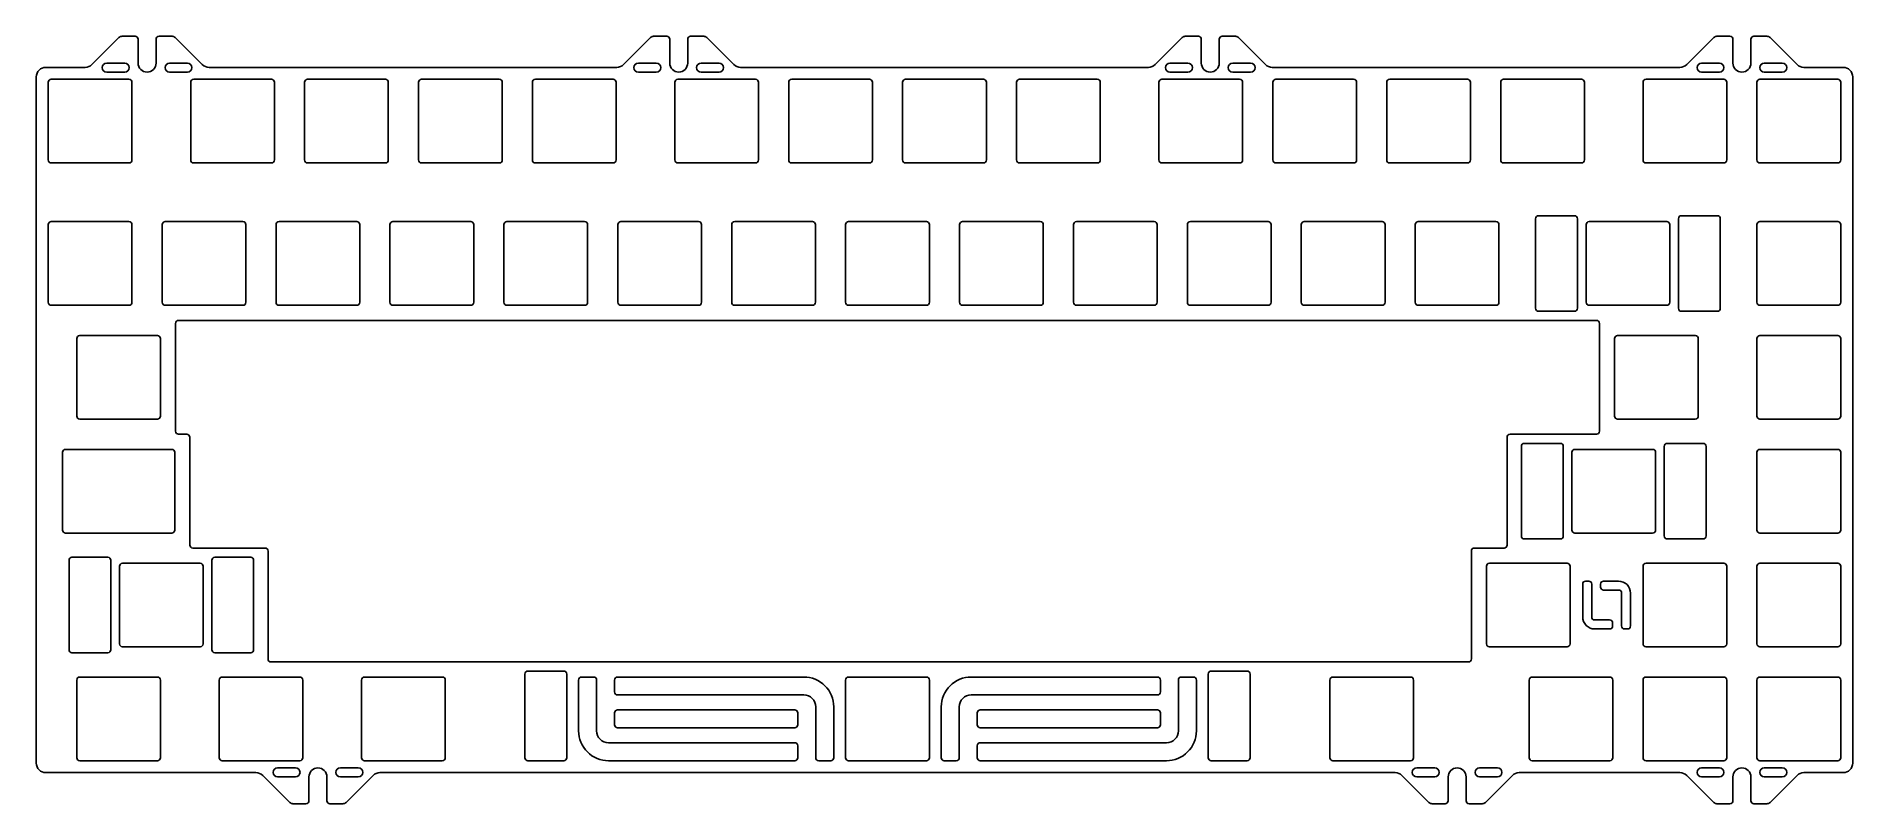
# Model space of a CAD drawing. Header units: millimetres. Extents: x -152 to 152, y -64 to 64.
import ezdxf

# ---------------------------------------------------------------- set-up
doc = ezdxf.new("R2010")
doc.units = ezdxf.units.MM
doc.layers.get('0').update_dxf_attribs({"linetype": 'CONTINUOUS'})

msp = doc.modelspace()

# ---------------------------------------------------------------- linework, layer by layer
for points in [[(151.88, -57.41), (151.88, 57.41, 0.414214), (150.28, 59.01), (143.71, 59.01, -0.198912), (142.58, 59.47), (138.07, 63.99, 0.198912), (137.54, 64.21), (135.35, 64.21, 0.414214), (134.85, 63.71), (134.85, 59.71, -1), (131.85, 59.71), (131.85, 63.71, 0.414214), (131.35, 64.21), (129.16, 64.21, 0.198912), (128.63, 63.99), (124.12, 59.47, -0.198912), (122.99, 59.01), (54.81, 59.01, -0.198912), (53.68, 59.47), (49.17, 63.99, 0.198912), (48.64, 64.21), (46.45, 64.21, 0.414214), (45.95, 63.71), (45.95, 59.71, -1), (42.95, 59.71), (42.95, 63.71, 0.414214), (42.45, 64.21), (40.26, 64.21, 0.198912), (39.73, 63.99), (35.22, 59.47, -0.198912), (34.09, 59.01), (-34.09, 59.01, -0.198912), (-35.22, 59.47), (-39.73, 63.99, 0.198912), (-40.26, 64.21), (-42.45, 64.21, 0.414214), (-42.95, 63.71), (-42.95, 59.71, -1), (-45.95, 59.71), (-45.95, 63.71, 0.414214), (-46.45, 64.21), (-48.64, 64.21, 0.198912), (-49.17, 63.99), (-53.68, 59.47, -0.198912), (-54.81, 59.01), (-122.99, 59.01, -0.198912), (-124.12, 59.47), (-128.63, 63.99, 0.198912), (-129.16, 64.21), (-131.35, 64.21, 0.414214), (-131.85, 63.71), (-131.85, 59.71, -1), (-134.85, 59.71), (-134.85, 63.71, 0.414214), (-135.35, 64.21), (-137.54, 64.21, 0.198912), (-138.07, 63.99), (-142.58, 59.47, -0.198912), (-143.71, 59.01), (-150.28, 59.01, 0.414214), (-151.88, 57.41), (-151.88, -57.41, 0.414214), (-150.28, -59.01), (-115.14, -59.01, -0.198912), (-114.01, -59.48), (-109.5, -63.99, 0.198912), (-108.97, -64.21), (-106.78, -64.21, 0.414214), (-106.28, -63.71), (-106.28, -59.71, -1), (-103.28, -59.71), (-103.28, -63.71, 0.414214), (-102.78, -64.21), (-100.59, -64.21, 0.198912), (-100.06, -63.99), (-95.55, -59.48, -0.198912), (-94.42, -59.01), (75.37, -59.01, -0.198912), (76.5, -59.48), (81.01, -63.99, 0.198912), (81.54, -64.21), (83.73, -64.21, 0.414214), (84.23, -63.71), (84.23, -59.71, -1), (87.23, -59.71), (87.23, -63.71, 0.414214), (87.73, -64.21), (89.92, -64.21, 0.198912), (90.45, -63.99), (94.96, -59.48, -0.198912), (96.09, -59.01), (122.99, -59.01, -0.198912), (124.12, -59.48), (128.63, -63.99, 0.198912), (129.16, -64.21), (131.35, -64.21, 0.414214), (131.85, -63.71), (131.85, -59.71, -1), (134.85, -59.71), (134.85, -63.71, 0.414214), (135.35, -64.21), (137.54, -64.21, 0.198912), (138.07, -63.99), (142.58, -59.48, -0.198912), (143.71, -59.01), (150.28, -59.01, 0.414214)], [(-137.1, 58.21, 1), (-137.1, 59.71), (-140.1, 59.71, 1), (-140.1, 58.21)], [(-126.6, 58.21), (-129.6, 58.21, -1), (-129.6, 59.71), (-126.6, 59.71, -1)], [(-51.2, 59.71), (-48.2, 59.71, -1), (-48.2, 58.21), (-51.2, 58.21, -1)], [(-40.7, 59.71, 1), (-40.7, 58.21), (-37.7, 58.21, 1), (-37.7, 59.71)], [(40.7, 58.21), (37.7, 58.21, -1), (37.7, 59.71), (40.7, 59.71, -1)], [(51.2, 58.21), (48.2, 58.21, -1), (48.2, 59.71), (51.2, 59.71, -1)], [(126.6, 59.71, 1), (126.6, 58.21), (129.6, 58.21, 1), (129.6, 59.71)], [(137.1, 59.71), (140.1, 59.71, -1), (140.1, 58.21), (137.1, 58.21, -1)], [(-135.88, 56.51), (-135.88, 43.51, -0.414214), (-136.38, 43.01), (-149.38, 43.01, -0.414214), (-149.88, 43.51), (-149.88, 56.51, -0.414214), (-149.38, 57.01), (-136.38, 57.01, -0.414214)], [(-125.56, 57.01), (-112.56, 57.01, -0.414214), (-112.06, 56.51), (-112.06, 43.51, -0.414214), (-112.56, 43.01), (-125.56, 43.01, -0.414214), (-126.06, 43.51), (-126.06, 56.51, -0.414214)], [(-93.01, 56.51, 0.414214), (-93.51, 57.01), (-106.51, 57.01, 0.414214), (-107.01, 56.51), (-107.01, 43.51, 0.414214), (-106.51, 43.01), (-93.51, 43.01, 0.414214), (-93.01, 43.51)], [(-74.46, 43.01, 0.414214), (-73.96, 43.51), (-73.96, 56.51, 0.414214), (-74.46, 57.01), (-87.46, 57.01, 0.414214), (-87.96, 56.51), (-87.96, 43.51, 0.414214), (-87.46, 43.01)], [(-68.41, 57.01, 0.414214), (-68.91, 56.51), (-68.91, 43.51, 0.414214), (-68.41, 43.01), (-55.41, 43.01, 0.414214), (-54.91, 43.51), (-54.91, 56.51, 0.414214), (-55.41, 57.01)], [(-31.1, 56.51, 0.414214), (-31.6, 57.01), (-44.6, 57.01, 0.414214), (-45.1, 56.51), (-45.1, 43.51, 0.414214), (-44.6, 43.01), (-31.6, 43.01, 0.414214), (-31.1, 43.51)], [(-25.55, 57.01), (-12.55, 57.01, -0.414214), (-12.05, 56.51), (-12.05, 43.51, -0.414214), (-12.55, 43.01), (-25.55, 43.01, -0.414214), (-26.05, 43.51), (-26.05, 56.51, -0.414214)], [(-7, 43.51, 0.414214), (-6.5, 43.01), (6.5, 43.01, 0.414214), (7, 43.51), (7, 56.51, 0.414214), (6.5, 57.01), (-6.5, 57.01, 0.414214), (-7, 56.51)], [(12.05, 43.51), (12.05, 56.51, -0.414214), (12.55, 57.01), (25.55, 57.01, -0.414214), (26.05, 56.51), (26.05, 43.51, -0.414214), (25.55, 43.01), (12.55, 43.01, -0.414214)], [(49.86, 56.51, 0.414214), (49.36, 57.01), (36.36, 57.01, 0.414214), (35.86, 56.51), (35.86, 43.51, 0.414214), (36.36, 43.01), (49.36, 43.01, 0.414214), (49.86, 43.51)], [(55.41, 57.01, 0.414214), (54.91, 56.51), (54.91, 43.51, 0.414214), (55.41, 43.01), (68.41, 43.01, 0.414214), (68.91, 43.51), (68.91, 56.51, 0.414214), (68.41, 57.01)], [(73.96, 43.51), (73.96, 56.51, -0.414214), (74.46, 57.01), (87.46, 57.01, -0.414214), (87.96, 56.51), (87.96, 43.51, -0.414214), (87.46, 43.01), (74.46, 43.01, -0.414214)], [(93.01, 43.51, 0.414214), (93.51, 43.01), (106.51, 43.01, 0.414214), (107.01, 43.51), (107.01, 56.51, 0.414214), (106.51, 57.01), (93.51, 57.01, 0.414214), (93.01, 56.51)], [(130.82, 56.51, 0.414214), (130.32, 57.01), (117.32, 57.01, 0.414214), (116.82, 56.51), (116.82, 43.51, 0.414214), (117.32, 43.01), (130.32, 43.01, 0.414214), (130.82, 43.51)], [(135.87, 43.51, 0.414214), (136.37, 43.01), (149.37, 43.01, 0.414214), (149.87, 43.51), (149.87, 56.51, 0.414214), (149.37, 57.01), (136.37, 57.01, 0.414214), (135.87, 56.51)], [(105.36, 18.19, 0.414214), (105.86, 18.69), (105.86, 33.69, 0.414214), (105.36, 34.19), (99.36, 34.19, 0.414214), (98.86, 33.69), (98.86, 18.69, 0.414214), (99.36, 18.19)], [(129.74, 33.69), (129.74, 18.69, -0.414214), (129.24, 18.19), (123.24, 18.19, -0.414214), (122.74, 18.69), (122.74, 33.69, -0.414214), (123.24, 34.19), (129.24, 34.19, -0.414214)], [(-135.88, 32.69), (-135.88, 19.69, -0.414214), (-136.38, 19.19), (-149.38, 19.19, -0.414214), (-149.88, 19.69), (-149.88, 32.69, -0.414214), (-149.38, 33.19), (-136.38, 33.19, -0.414214)], [(-117.33, 19.19), (-130.33, 19.19, -0.414214), (-130.83, 19.69), (-130.83, 32.69, -0.414214), (-130.33, 33.19), (-117.33, 33.19, -0.414214), (-116.83, 32.69), (-116.83, 19.69, -0.414214)], [(-111.28, 33.19), (-98.28, 33.19, -0.414214), (-97.78, 32.69), (-97.78, 19.69, -0.414214), (-98.28, 19.19), (-111.28, 19.19, -0.414214), (-111.78, 19.69), (-111.78, 32.69, -0.414214)], [(-92.23, 33.19, 0.414214), (-92.73, 32.69), (-92.73, 19.69, 0.414214), (-92.23, 19.19), (-79.23, 19.19, 0.414214), (-78.73, 19.69), (-78.73, 32.69, 0.414214), (-79.23, 33.19)], [(-73.68, 19.69, 0.414214), (-73.18, 19.19), (-60.18, 19.19, 0.414214), (-59.68, 19.69), (-59.68, 32.69, 0.414214), (-60.18, 33.19), (-73.18, 33.19, 0.414214), (-73.68, 32.69)], [(-54.63, 19.69, 0.414214), (-54.13, 19.19), (-41.13, 19.19, 0.414214), (-40.63, 19.69), (-40.63, 32.69, 0.414214), (-41.13, 33.19), (-54.13, 33.19, 0.414214), (-54.63, 32.69)], [(-35.58, 19.69, 0.414214), (-35.08, 19.19), (-22.08, 19.19, 0.414214), (-21.58, 19.69), (-21.58, 32.69, 0.414214), (-22.08, 33.19), (-35.08, 33.19, 0.414214), (-35.58, 32.69)], [(-16.03, 33.19), (-3.03, 33.19, -0.414214), (-2.53, 32.69), (-2.53, 19.69, -0.414214), (-3.03, 19.19), (-16.03, 19.19, -0.414214), (-16.53, 19.69), (-16.53, 32.69, -0.414214)], [(3.02, 33.19, 0.414214), (2.52, 32.69), (2.52, 19.69, 0.414214), (3.02, 19.19), (16.02, 19.19, 0.414214), (16.52, 19.69), (16.52, 32.69, 0.414214), (16.02, 33.19)], [(35.07, 19.19), (22.07, 19.19, -0.414214), (21.57, 19.69), (21.57, 32.69, -0.414214), (22.07, 33.19), (35.07, 33.19, -0.414214), (35.57, 32.69), (35.57, 19.69, -0.414214)], [(41.12, 33.19, 0.414214), (40.62, 32.69), (40.62, 19.69, 0.414214), (41.12, 19.19), (54.12, 19.19, 0.414214), (54.62, 19.69), (54.62, 32.69, 0.414214), (54.12, 33.19)], [(59.67, 19.69, 0.414214), (60.17, 19.19), (73.17, 19.19, 0.414214), (73.67, 19.69), (73.67, 32.69, 0.414214), (73.17, 33.19), (60.17, 33.19, 0.414214), (59.67, 32.69)], [(92.72, 32.69, 0.414214), (92.22, 33.19), (79.22, 33.19, 0.414214), (78.72, 32.69), (78.72, 19.69, 0.414214), (79.22, 19.19), (92.22, 19.19, 0.414214), (92.72, 19.69)], [(120.8, 19.19), (107.8, 19.19, -0.414214), (107.3, 19.69), (107.3, 32.69, -0.414214), (107.8, 33.19), (120.8, 33.19, -0.414214), (121.3, 32.69), (121.3, 19.69, -0.414214)], [(149.87, 32.69), (149.87, 19.69, -0.414214), (149.37, 19.19), (136.37, 19.19, -0.414214), (135.87, 19.69), (135.87, 32.69, -0.414214), (136.37, 33.19), (149.37, 33.19, -0.414214)], [(-126.21, -20.93, 0.414214), (-125.71, -21.43), (-113.63, -21.43, -0.414214), (-113.13, -21.93), (-113.13, -39.98, 0.414214), (-112.63, -40.48), (87.61, -40.48, 0.414214), (88.11, -39.98), (88.11, -21.93, -0.414214), (88.61, -21.43), (93.58, -21.43, 0.414214), (94.08, -20.93), (94.08, -2.88, -0.414214), (94.58, -2.38), (109.04, -2.38, 0.414214), (109.54, -1.88), (109.54, 16.17, 0.414214), (109.04, 16.67), (-128.09, 16.67, 0.414214), (-128.59, 16.17), (-128.59, -1.88, 0.414214), (-128.09, -2.38), (-126.71, -2.38, -0.414214), (-126.21, -2.88)], [(-131.61, 0.14, 0.414214), (-131.11, 0.64), (-131.11, 13.64, 0.414214), (-131.61, 14.14), (-144.61, 14.14, 0.414214), (-145.11, 13.64), (-145.11, 0.64, 0.414214), (-144.61, 0.14)], [(125.56, 0.14), (112.56, 0.14, -0.414214), (112.06, 0.64), (112.06, 13.64, -0.414214), (112.56, 14.14), (125.56, 14.14, -0.414214), (126.06, 13.64), (126.06, 0.64, -0.414214)], [(149.87, 13.64), (149.87, 0.64, -0.414214), (149.37, 0.14), (136.37, 0.14, -0.414214), (135.87, 0.64), (135.87, 13.64, -0.414214), (136.37, 14.14), (149.37, 14.14, -0.414214)], [(-128.73, -5.41, 0.414214), (-129.23, -4.91), (-146.99, -4.91, 0.414214), (-147.49, -5.41), (-147.49, -18.41, 0.414214), (-146.99, -18.91), (-129.23, -18.91, 0.414214), (-128.73, -18.41)], [(102.98, -19.91), (96.98, -19.91, -0.414214), (96.48, -19.41), (96.48, -4.41, -0.414214), (96.98, -3.91), (102.98, -3.91, -0.414214), (103.48, -4.41), (103.48, -19.41, -0.414214)], [(104.92, -18.41, 0.414214), (105.42, -18.91), (118.42, -18.91, 0.414214), (118.92, -18.41), (118.92, -5.41, 0.414214), (118.42, -4.91), (105.42, -4.91, 0.414214), (104.92, -5.41)], [(126.86, -19.91), (120.86, -19.91, -0.414214), (120.36, -19.41), (120.36, -4.41, -0.414214), (120.86, -3.91), (126.86, -3.91, -0.414214), (127.36, -4.41), (127.36, -19.41, -0.414214)], [(149.87, -5.41, 0.414214), (149.37, -4.91), (136.37, -4.91, 0.414214), (135.87, -5.41), (135.87, -18.41, 0.414214), (136.37, -18.91), (149.37, -18.91, 0.414214), (149.87, -18.41)], [(-139.91, -38.96, 0.414214), (-139.41, -38.46), (-139.41, -23.46, 0.414214), (-139.91, -22.96), (-145.91, -22.96, 0.414214), (-146.41, -23.46), (-146.41, -38.46, 0.414214), (-145.91, -38.96)], [(-137.97, -37.46), (-137.97, -24.46, -0.414214), (-137.47, -23.96), (-124.47, -23.96, -0.414214), (-123.97, -24.46), (-123.97, -37.46, -0.414214), (-124.47, -37.96), (-137.47, -37.96, -0.414214)], [(-122.53, -38.46, 0.414214), (-122.03, -38.96), (-116.03, -38.96, 0.414214), (-115.53, -38.46), (-115.53, -23.46, 0.414214), (-116.03, -22.96), (-122.03, -22.96, 0.414214), (-122.53, -23.46)], [(104.13, -37.96), (91.13, -37.96, -0.414214), (90.63, -37.46), (90.63, -24.46, -0.414214), (91.13, -23.96), (104.13, -23.96, -0.414214), (104.63, -24.46), (104.63, -37.46, -0.414214)], [(117.32, -23.96), (130.32, -23.96, -0.414214), (130.82, -24.46), (130.82, -37.46, -0.414214), (130.32, -37.96), (117.32, -37.96, -0.414214), (116.82, -37.46), (116.82, -24.46, -0.414214)], [(149.87, -24.46), (149.87, -37.46, -0.414214), (149.37, -37.96), (136.37, -37.96, -0.414214), (135.87, -37.46), (135.87, -24.46, -0.414214), (136.37, -23.96), (149.37, -23.96, -0.414214)], [(111.23, -34.96), (108.73, -34.96, -0.414214), (106.73, -32.96), (106.73, -27.46, -0.414214), (107.23, -26.96), (107.73, -26.96, -0.414214), (108.23, -27.46), (108.23, -32.96, 0.414214), (108.73, -33.46), (111.23, -33.46, -0.414214), (111.73, -33.96), (111.73, -34.46, -0.414214)], [(114.73, -28.96), (114.73, -34.46, -0.414214), (114.23, -34.96), (113.73, -34.96, -0.414214), (113.23, -34.46), (113.23, -28.96, 0.414214), (112.73, -28.46), (110.23, -28.46, -0.414214), (109.73, -27.96), (109.73, -27.46, -0.414214), (110.23, -26.96), (112.73, -26.96, -0.414214)], [(-70.18, -56.51, 0.414214), (-69.68, -57.01), (-63.68, -57.01, 0.414214), (-63.18, -56.51), (-63.18, -42.51, 0.414214), (-63.68, -42.01), (-69.68, -42.01, 0.414214), (-70.18, -42.51)], [(50.62, -57.01, 0.414214), (51.12, -56.51), (51.12, -42.51, 0.414214), (50.62, -42.01), (44.62, -42.01, 0.414214), (44.12, -42.51), (44.12, -56.51, 0.414214), (44.62, -57.01)], [(-131.61, -57.01, 0.414214), (-131.11, -56.51), (-131.11, -43.51, 0.414214), (-131.61, -43.01), (-144.61, -43.01, 0.414214), (-145.11, -43.51), (-145.11, -56.51, 0.414214), (-144.61, -57.01)], [(-120.8, -43.01, 0.414214), (-121.3, -43.51), (-121.3, -56.51, 0.414214), (-120.8, -57.01), (-107.8, -57.01, 0.414214), (-107.3, -56.51), (-107.3, -43.51, 0.414214), (-107.8, -43.01)], [(-96.99, -43.01, 0.414214), (-97.49, -43.51), (-97.49, -56.51, 0.414214), (-96.99, -57.01), (-83.99, -57.01, 0.414214), (-83.49, -56.51), (-83.49, -43.51, 0.414214), (-83.99, -43.01)], [(-56.18, -54.01), (-25.03, -54.01, -0.414214), (-24.53, -54.51), (-24.53, -56.51, -0.414214), (-25.03, -57.01), (-56.18, -57.01, -0.414214), (-61.18, -52.01), (-61.18, -43.51, -0.414214), (-60.68, -43.01), (-58.68, -43.01, -0.414214), (-58.18, -43.51), (-58.18, -52.01, 0.414214)], [(-19.03, -57.01), (-21.03, -57.01, -0.414214), (-21.53, -56.51), (-21.53, -48.01, 0.414214), (-23.53, -46.01), (-54.68, -46.01, -0.414214), (-55.18, -45.51), (-55.18, -43.51, -0.414214), (-54.68, -43.01), (-23.53, -43.01, -0.414214), (-18.53, -48.01), (-18.53, -56.51, -0.414214)], [(-16.03, -43.01, 0.414214), (-16.53, -43.51), (-16.53, -56.51, 0.414214), (-16.03, -57.01), (-3.03, -57.01, 0.414214), (-2.53, -56.51), (-2.53, -43.51, 0.414214), (-3.03, -43.01)], [(35.62, -46.01, 0.414214), (36.12, -45.51), (36.12, -43.51, 0.414214), (35.62, -43.01), (4.47, -43.01, 0.414214), (-0.53, -48.01), (-0.53, -56.51, 0.414214), (-0.03, -57.01), (1.97, -57.01, 0.414214), (2.47, -56.51), (2.47, -48.01, -0.414214), (4.47, -46.01)], [(37.12, -57.01), (5.97, -57.01, -0.414214), (5.47, -56.51), (5.47, -54.51, -0.414214), (5.97, -54.01), (37.12, -54.01, 0.414214), (39.12, -52.01), (39.12, -43.51, -0.414214), (39.62, -43.01), (41.62, -43.01, -0.414214), (42.12, -43.51), (42.12, -52.01, -0.414214)], [(64.94, -43.01), (77.94, -43.01, -0.414214), (78.44, -43.51), (78.44, -56.51, -0.414214), (77.94, -57.01), (64.94, -57.01, -0.414214), (64.44, -56.51), (64.44, -43.51, -0.414214)], [(97.77, -56.51, 0.414214), (98.27, -57.01), (111.27, -57.01, 0.414214), (111.77, -56.51), (111.77, -43.51, 0.414214), (111.27, -43.01), (98.27, -43.01, 0.414214), (97.77, -43.51)], [(117.32, -43.01), (130.32, -43.01, -0.414214), (130.82, -43.51), (130.82, -56.51, -0.414214), (130.32, -57.01), (117.32, -57.01, -0.414214), (116.82, -56.51), (116.82, -43.51, -0.414214)], [(149.87, -43.51), (149.87, -56.51, -0.414214), (149.37, -57.01), (136.37, -57.01, -0.414214), (135.87, -56.51), (135.87, -43.51, -0.414214), (136.37, -43.01), (149.37, -43.01, -0.414214)], [(-55.18, -51.01, 0.414214), (-54.68, -51.51), (-25.03, -51.51, 0.414214), (-24.53, -51.01), (-24.53, -49.01, 0.414214), (-25.03, -48.51), (-54.68, -48.51, 0.414214), (-55.18, -49.01)], [(5.97, -48.51), (35.62, -48.51, -0.414214), (36.12, -49.01), (36.12, -51.01, -0.414214), (35.62, -51.51), (5.97, -51.51, -0.414214), (5.47, -51.01), (5.47, -49.01, -0.414214)], [(-108.53, -59.71), (-111.53, -59.71, -1), (-111.53, -58.21), (-108.53, -58.21, -1)], [(-98.03, -59.71), (-101.03, -59.71, -1), (-101.03, -58.21), (-98.03, -58.21, -1)], [(81.98, -59.71), (78.98, -59.71, -1), (78.98, -58.21), (81.98, -58.21, -1)], [(92.48, -59.71), (89.48, -59.71, -1), (89.48, -58.21), (92.48, -58.21, -1)], [(129.6, -59.71, 1), (129.6, -58.21), (126.6, -58.21, 1), (126.6, -59.71)], [(137.1, -58.21, 1), (137.1, -59.71), (140.1, -59.71, 1), (140.1, -58.21)]]:
    msp.add_lwpolyline(points, format="xyb", close=True)

doc.saveas('drawing.dxf')
